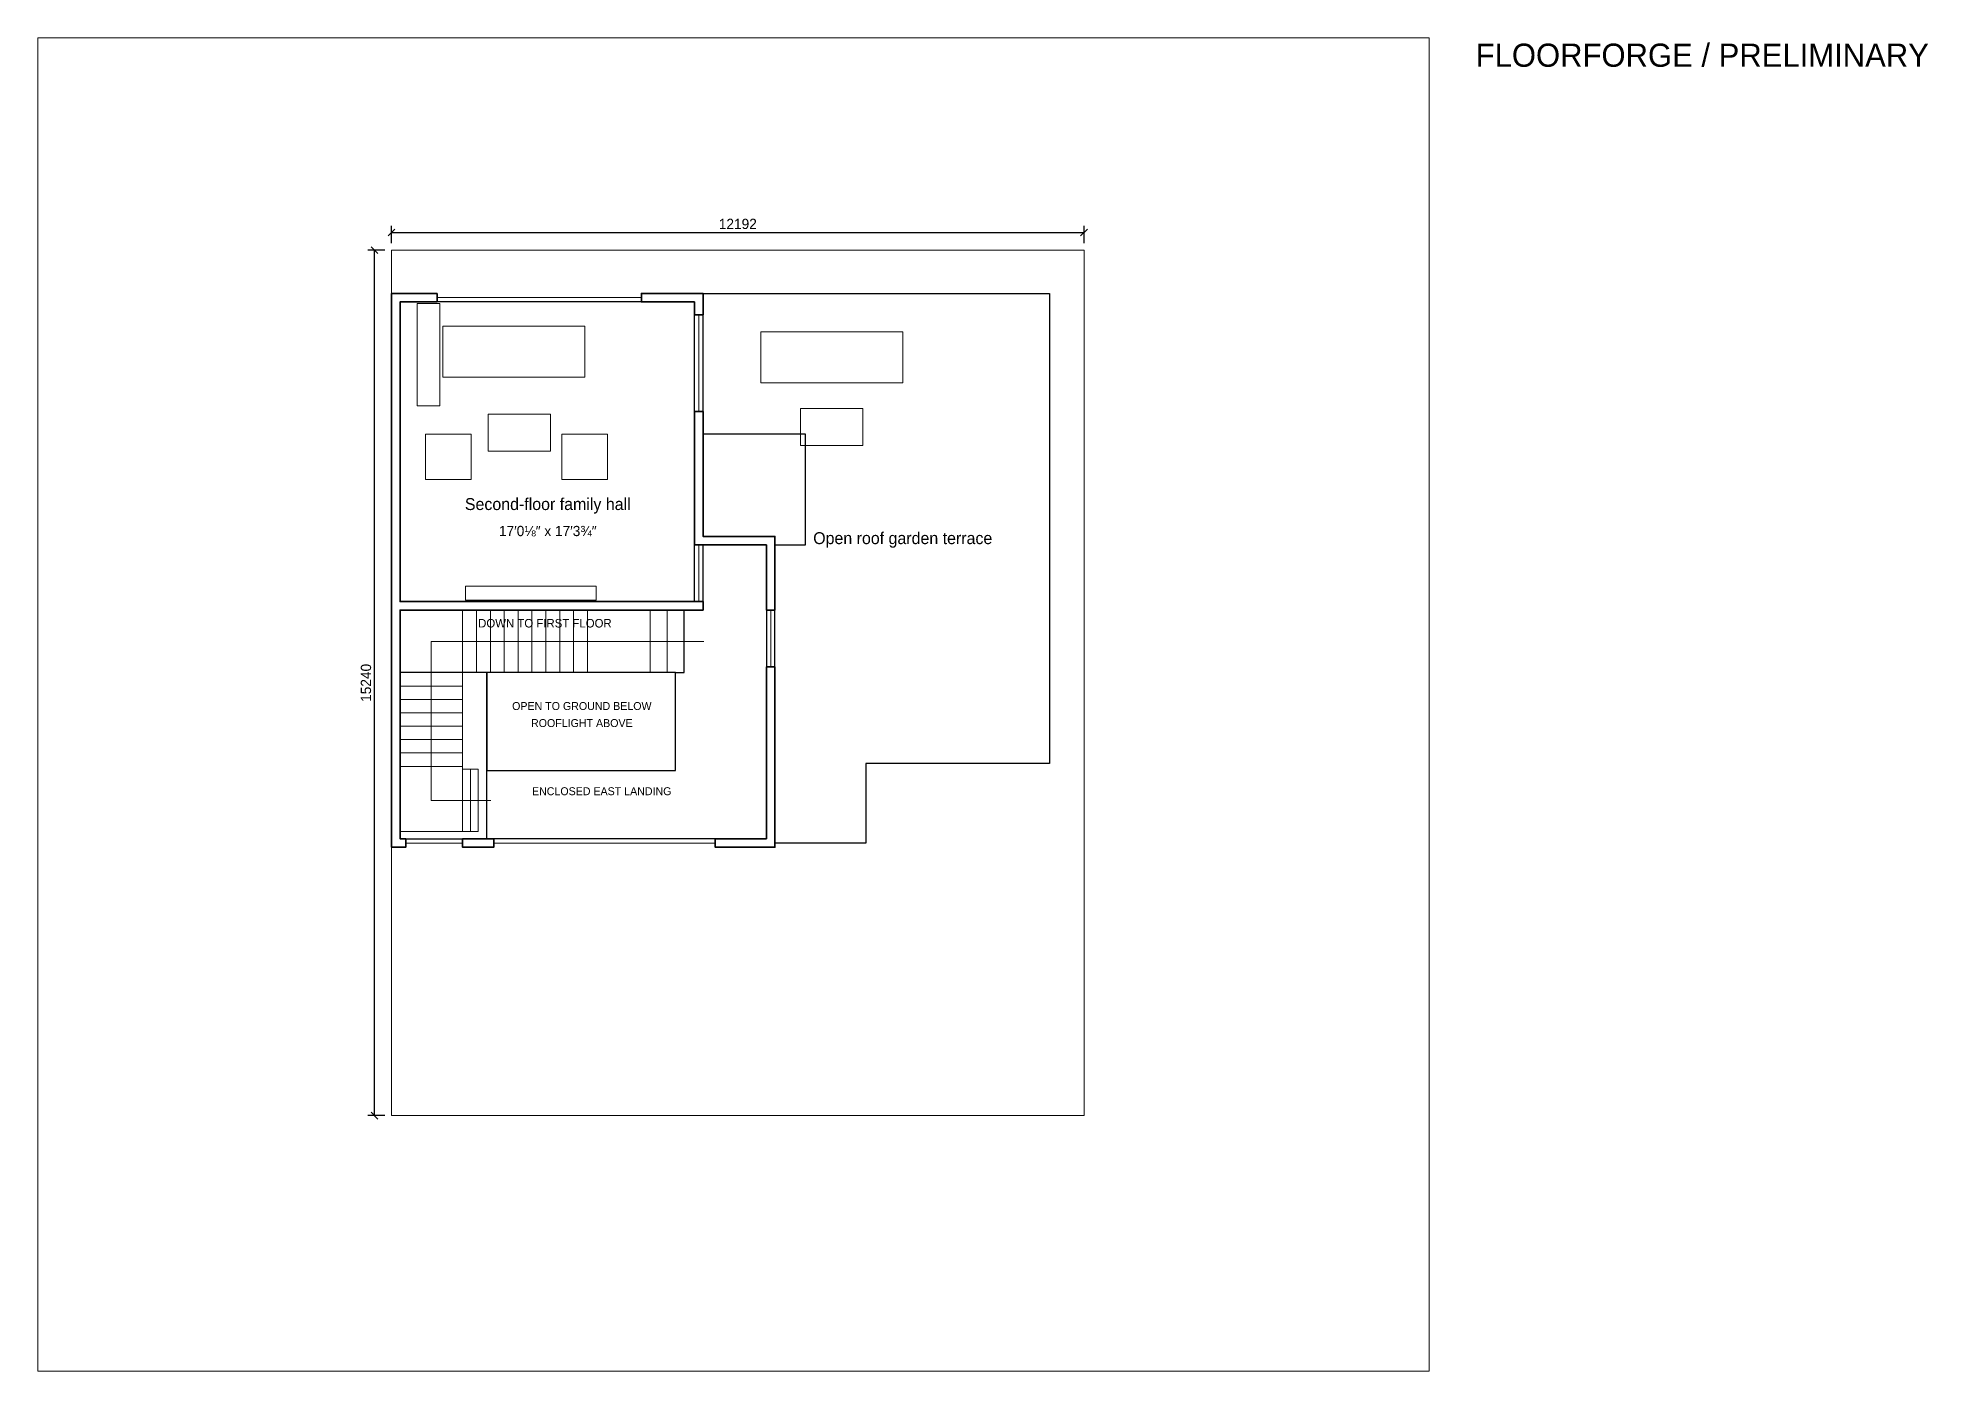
# Paper-space layout 'FLOOR-2' of a CAD drawing. Header units: millimetres. Extents: x 20 to 346, y 30 to 260.
# The model-space entities are those that its viewports show. They can reach past a viewport. Long polylines and large blocks are cut down to what shows.
import ezdxf
from ezdxf.enums import TextEntityAlignment as Align

# ---------------------------------------------------------------- set-up
doc = ezdxf.new("R2010")
doc.units = ezdxf.units.MM
for name, color, linetype, lineweight in [('A-ANNO', 7, 'Continuous', 18), ('A-DIMS', 7, 'Continuous', 13), ('A-DOOR', 3, 'Continuous', 18), ('A-FURN', 8, 'Continuous', 13), ('A-SITE', 8, 'Continuous', 18), ('A-STAIR', 7, 'Continuous', 18), ('A-WALL', 7, 'Continuous', 35)]:
    doc.layers.add(name, color=color, linetype=linetype, lineweight=lineweight)
doc.dimstyles.new('FF-ARCH', dxfattribs={"dimtxt": 180, "dimasz": 90, "dimexe": 120, "dimexo": 120, "dimgap": 60, "dimtad": 1, "dimdec": 0, "dimtsz": 60, "dimcen": 2.5, "dimazin": 3, "dimtfac": 1, "dimtmove": 0, "dimatfit": 3})

msp = doc.modelspace()

# ---------------------------------------------------------------- linework, layer by layer
at = {"layer": 'A-AREA'}
for points in [[(53419.6, 9050), (53419.6, 14328), (48234, 14328), (48234, 9050)], [(59666.4, 6200), (56434, 6200), (56434, 4800), (54834, 4800), (54834, 10050), (55369.6, 10050), (55369.6, 12000), (53569.6, 12000), (53569.6, 14478), (59666.4, 14478), (59666.4, 11550), (59666.4, 8900)], [(53569.6, 10050), (54684, 10050), (54684, 8900), (54684, 7800), (54684, 4875), (49759, 4875), (49759, 6075), (53084, 6075), (53084, 7800), (53234, 7800), (53234, 8900), (53419.6, 8900), (53569.6, 8900)]]:
    msp.add_lwpolyline(points, close=True, dxfattribs=at)
at = {"layer": 'A-DOOR'}
for p, q in [((48884, 14403), (52484, 14403)), ((53494.6, 12400), (53494.6, 14100)), ((53494.6, 9050), (53494.6, 10050)), ((54759, 7900), (54759, 8900)), ((48334, 4800), (49334, 4800)), ((49884, 4800), (53784, 4800))]:
    msp.add_line(p, q, dxfattribs=at)
at = {"layer": 'A-FURN'}
for points in [[(48934, 12500), (48934, 14300), (48534, 14300), (48534, 12500)], [(51484, 13000), (51484, 13900), (48984, 13900), (48984, 13000)], [(57084, 12900), (57084, 13800), (54584, 13800), (54584, 12900)], [(50884, 11700), (50884, 12350), (49784, 12350), (49784, 11700)], [(56384, 11800), (56384, 12450), (55284, 12450), (55284, 11800)], [(49484, 11200), (49484, 12000), (48684, 12000), (48684, 11200)], [(51884, 11200), (51884, 12000), (51084, 12000), (51084, 11200)], [(51684, 9075), (51684, 9325), (49384, 9325), (49384, 9075)]]:
    msp.add_lwpolyline(points, close=True, dxfattribs=at)
at = {"layer": 'A-GUARD'}
for p, q in [((53084, 6075), (53084, 7800)), ((53084, 7800), (53234, 7800)), ((49759, 4875), (49759, 6075)), ((49759, 6075), (53084, 6075))]:
    msp.add_line(p, q, dxfattribs=at)
at = {"layer": 'A-SITE'}
msp.add_lwpolyline([(48084, 0), (60276, 0), (60276, 15240), (48084, 15240)], close=True, dxfattribs=at)
at = {"layer": 'A-STAIR'}
for p, q in [((53584, 8350), (48784, 8350)), ((48784, 8350), (48784, 5550)), ((48784, 5550), (49834, 5550))]:
    msp.add_line(p, q, dxfattribs=at)
for points in [[(49334, 7800), (49334, 8900), (48234, 8900), (48234, 7800)], [(49578.4, 7800), (49578.4, 8900), (49334, 8900), (49334, 7800)], [(49822.9, 7800), (49822.9, 8900), (49578.4, 8900), (49578.4, 7800)], [(50067.3, 7800), (50067.3, 8900), (49822.9, 8900), (49822.9, 7800)], [(50311.8, 7800), (50311.8, 8900), (50067.3, 8900), (50067.3, 7800)], [(50556.2, 7800), (50556.2, 8900), (50311.8, 8900), (50311.8, 7800)], [(50800.7, 7800), (50800.7, 8900), (50556.2, 8900), (50556.2, 7800)], [(51045.1, 7800), (51045.1, 8900), (50800.7, 8900), (50800.7, 7800)], [(51289.6, 7800), (51289.6, 8900), (51045.1, 8900), (51045.1, 7800)], [(51534, 7800), (51534, 8900), (51289.6, 8900), (51289.6, 7800)], [(52634, 7800), (52634, 8900), (51534, 8900), (51534, 7800)], [(52934, 7800), (52934, 8900), (52634, 8900), (52634, 7800)], [(53234, 7800), (53234, 8900), (52934, 8900), (52934, 7800)], [(49334, 7564.3), (49334, 7800), (48234, 7800), (48234, 7564.3)], [(49334, 7328.6), (49334, 7564.3), (48234, 7564.3), (48234, 7328.6)], [(49334, 7092.9), (49334, 7328.6), (48234, 7328.6), (48234, 7092.9)], [(49334, 6857.1), (49334, 7092.9), (48234, 7092.9), (48234, 6857.1)], [(49334, 6621.4), (49334, 6857.1), (48234, 6857.1), (48234, 6621.4)], [(49334, 6385.7), (49334, 6621.4), (48234, 6621.4), (48234, 6385.7)], [(49334, 6150), (49334, 6385.7), (48234, 6385.7), (48234, 6150)], [(49334, 5000), (49334, 6150), (48234, 6150), (48234, 5000)], [(49471.5, 5000), (49471.5, 6100), (49334, 6100), (49334, 5000)], [(49609, 5000), (49609, 6100), (49471.5, 6100), (49471.5, 5000)]]:
    msp.add_lwpolyline(points, close=True, dxfattribs=at)
at = {"layer": 'A-VOID'}
for points in [[(49759, 4875), (49759, 7800), (48234, 7800), (48234, 4875)], [(53084, 6075), (53084, 7800), (49759, 7800), (49759, 6075)]]:
    msp.add_lwpolyline(points, close=True, dxfattribs=at)
at = {"layer": 'A-WALL'}
for points in [[(48884, 14478), (48884, 14328), (48234, 14328), (48234, 9050), (53404.6, 9050), (53419.6, 9050), (53569.6, 9050), (53569.6, 8900), (53419.6, 8900), (53234, 8900), (48234, 8900), (48234, 6600), (48234, 4875), (48334, 4875), (48334, 4725), (48084, 4725), (48084, 8900), (48084, 9050), (48084, 14478)], [(53419.6, 14328), (52484, 14328), (52484, 14478), (53569.6, 14478), (53569.6, 14100), (53419.6, 14100)], [(53569.6, 10050), (53419.6, 10050), (53419.6, 10200), (53419.6, 12400), (53569.6, 12400), (53569.6, 10200), (54834, 10200), (54834, 8900), (54684, 8900), (54684, 10050), (53584.6, 10050)], [(54684, 4875), (54684, 7800), (54684, 7900), (54834, 7900), (54834, 4725), (53784, 4725), (53784, 4875)], [(49884, 4875), (49884, 4725), (49334, 4725), (49334, 4875), (49609, 4875)]]:
    msp.add_lwpolyline(points, close=True, dxfattribs=at)

# ---------------------------------------------------------------- texts
at = {"layer": 'A-ANNO'}
for s, height, p in [('Second-floor family hall', 210, (50834, 10600)), ('17′0⅛″ x 17′3¾″', 180, (50834, 10150)), ('Open roof garden terrace', 210, (57084, 10000)), ('DOWN TO FIRST FLOOR', 150, (50784, 8550)), ('OPEN TO GROUND BELOW', 140, (51434, 7100)), ('ROOFLIGHT ABOVE', 140, (51434, 6800)), ('ENCLOSED EAST LANDING', 140, (51784, 5600))]:
    msp.add_text(s, height=height, dxfattribs=at).set_placement(p, align=Align.BOTTOM_CENTER)

# ---------------------------------------------------------------- dimensions: what is measured, and where the dimension line sits
at = {"layer": 'A-DIMS'}
msp.add_linear_dim(base=(48084, 15550), p1=(48084, 15240), p2=(60276, 15240), dimstyle='FF-ARCH', dxfattribs=at).render()
msp.add_linear_dim(base=(47784, 0), p1=(48084, 0), p2=(48084, 15240), angle=90, dimstyle='FF-ARCH', dxfattribs=at).render()

psp = doc.layouts.new('FLOOR-2')

# ---------------------------------------------------------------- texts
psp.add_text('FLOORFORGE / PRELIMINARY', height=4).set_placement((268, 255))

# ---------------------------------------------------------------- viewports
at = {"layer": 'VIEWPORTS'}
psp.add_viewport(center=(140, 145), size=(240, 230), view_center_point=(54105, 7239), view_height=23478, dxfattribs=at)

doc.saveas('drawing.dxf')
